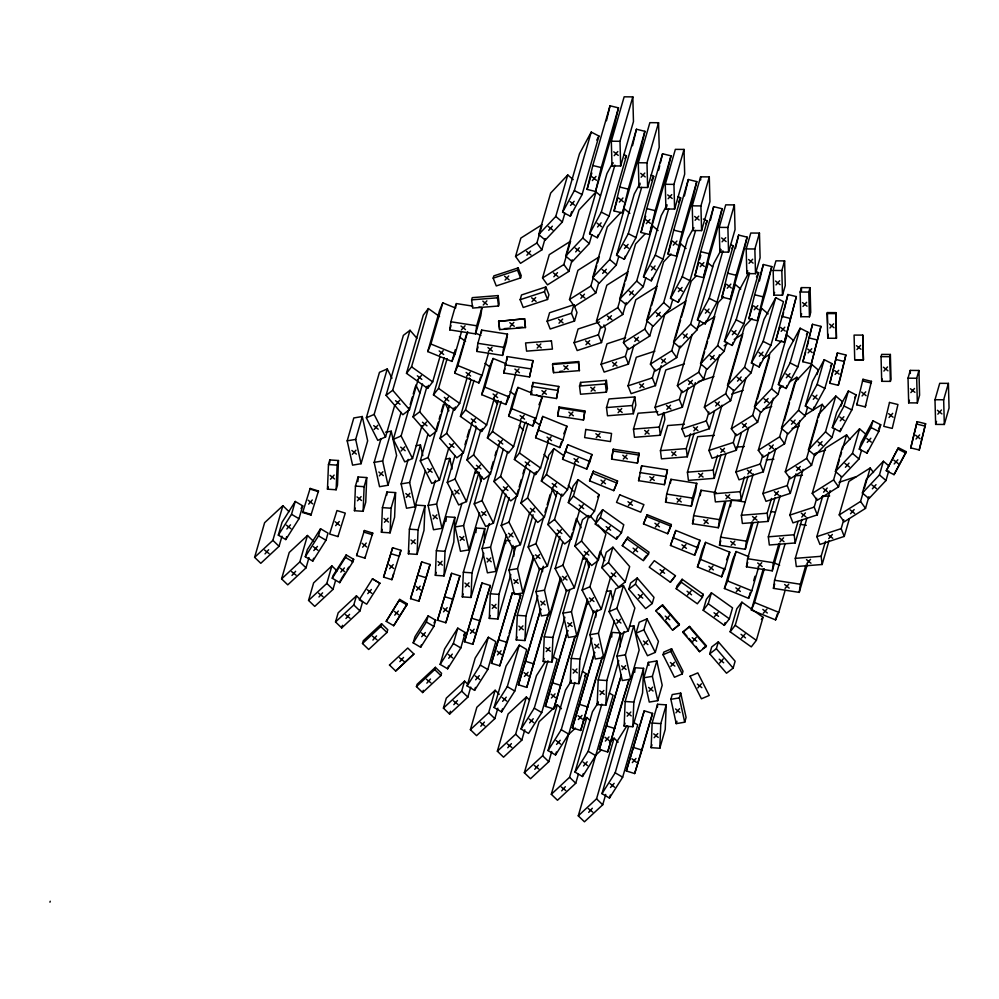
<?xml version="1.0" encoding="UTF-8"?>
<svg xmlns="http://www.w3.org/2000/svg" width="999" height="999" viewBox="0 0 999 999"><rect width="100%" height="100%" fill="white"/><g stroke="black" fill="none" stroke-linecap="round" stroke-linejoin="round"><path stroke-width="1.5" d="M327.472 489.173L328.471 464.547L329.807 459.94L338.474 460.527L337.475 485.152L336.139 489.772L327.472 489.173L328.134 486.863M329.682 463.012L329.807 459.94M336.139 489.772L337.138 465.147L338.474 460.527M354.445 510.714L355.444 486.088L358.079 476.973L366.745 477.572L365.746 502.185L363.112 511.313L354.445 510.714L355.194 508.116M357.892 481.593L358.079 476.973M363.112 511.313L364.111 486.688L366.745 477.572M381.418 532.255L382.417 507.629L386.925 492.02L395.592 492.607L394.593 517.232L390.085 532.842L381.418 532.255L382.23 529.42M386.8 495.092L386.925 492.02M390.085 532.842L391.084 508.229L395.592 492.607M408.391 553.796L409.39 529.17L416.333 505.107L425 505.694L424.001 530.319L417.058 554.383L408.391 553.796L409.203 550.961M417.058 554.383L418.057 529.77L425 505.694M435.352 575.337L436.363 550.711L446.166 516.758L454.832 517.357L453.821 541.982L444.031 575.923L435.352 575.337L436.213 572.39M445.966 521.378L446.166 516.758M444.031 575.923L445.03 551.311L454.832 517.357M483.766 553.234L470.991 597.464L462.325 596.878L463.336 572.252L476.098 528.021L484.765 528.608L484.203 542.457M470.991 597.464L472.003 572.852L484.765 528.608M475.911 532.629L476.098 528.021M510.814 574.5L497.964 619.005L489.298 618.418L490.309 593.793L505.719 540.384L510.052 540.684M497.964 619.005L498.976 594.38L513.099 545.429M505.594 543.468L505.719 540.384M513.761 556.368L514.135 547.14M537.862 595.804L524.937 640.546L516.271 639.959L517.282 615.334L533.641 558.666M524.937 640.546L525.949 615.921L539.722 568.194M542.532 571.653L542.657 568.581M564.86 617.232L551.91 662.087L543.244 661.5L544.243 636.875L561.076 578.571M551.91 662.087L552.922 637.462L566.72 589.622M592.02 638.124L578.883 683.628L570.217 683.041L571.216 658.416L587.749 601.173L587.624 604.245M578.883 683.628L579.882 659.003L593.868 610.564M595.779 617.157L596.041 611.001M597.19 704.582L598.189 679.957L611.925 632.404L620.591 632.991L606.855 680.544L605.856 705.169L597.19 704.582L598.051 701.61M611.738 637.012L611.863 633.94M620.017 646.84L620.529 634.527M624.163 726.123L625.162 701.498L634.902 667.744L643.581 668.331L642.569 692.956L632.829 726.71L624.163 726.123L625.012 723.189M634.715 672.352L634.902 667.744M632.829 726.71L633.828 702.085L643.581 668.331M651.136 747.664L652.135 723.039L657.554 704.27L666.221 704.857L665.222 729.482L659.802 748.251L651.136 747.664L651.972 744.779M657.429 707.354L657.554 704.27M659.802 748.251L660.801 723.626L666.221 704.857M478.921 307.093L481.955 307.567L480.831 315.684L475.574 333.891L449.775 329.882L450.899 321.765L456.156 303.546L472.852 306.144M455.594 307.605L455.969 304.907M475.574 333.891L476.698 325.774L481.955 307.567M476.748 351.423L477.872 343.306L481.68 330.107L507.48 334.116L506.356 342.232L502.547 355.432L476.748 351.423L478.022 347.028M481.306 332.817L481.68 330.107M502.547 355.432L503.671 347.315L507.48 334.116M503.721 372.964L507.23 356.593L533.029 360.602L529.52 376.973L503.721 372.964L504.907 368.831M506.668 360.651L507.23 356.593M529.52 376.973L533.029 360.602M530.694 394.505L532.954 382.442L558.753 386.451L556.493 398.514L530.694 394.505L531.83 390.559M532.392 386.501L532.954 382.442M556.493 398.514L558.753 386.451M557.667 416.046L559.065 406.968L584.865 410.976L583.466 420.055L557.667 416.046L557.942 415.084M558.129 413.736L559.065 406.968M583.466 420.055L584.865 410.976M611.613 459.128L613.249 449.2L639.048 453.209L637.924 461.326L637.412 463.136L611.613 459.128L613.249 449.2M637.412 463.136L639.048 453.209M638.573 480.669L641.645 465.809L667.444 469.83L664.385 484.677L638.573 480.669L639.747 476.623M641.271 468.519L641.645 465.809M664.385 484.677L667.444 469.83M665.546 502.21L666.67 494.08L670.941 479.295L696.74 483.316L695.616 491.433L691.345 506.218L665.546 502.21L666.832 497.764M670.379 483.366L670.941 479.295M691.345 506.218L692.482 498.089L696.74 483.316M725.649 502.372L718.318 527.759L692.519 523.738L693.643 515.621L700.973 490.247L716.146 492.607M700.224 495.666L700.973 490.247M718.318 527.759L719.442 519.63L724.625 501.723M753.046 522.465L745.291 549.3L719.492 545.279L720.616 537.162L731.38 499.9L745.029 502.022M730.444 506.668L731.38 499.9M745.291 549.3L746.415 541.171L752.01 521.79M779.919 544.305L772.264 570.841L746.465 566.82L747.589 558.703L758.229 521.865M772.264 570.841L773.388 562.712L778.92 543.556M807.304 564.447L799.237 592.382L773.438 588.361L774.562 580.244L785.164 543.506M799.237 592.382L800.361 584.253L805.881 565.147M587.075 189.398L592.794 165.509L610.027 105.794L618.493 107.867L612.774 131.756L595.541 191.471L587.075 189.398L591.82 172.977M606.455 120.729L610.027 105.794M595.541 191.471L601.261 167.582L618.493 107.867M614.048 210.939L619.767 187.05L636.45 129.246L644.917 131.319L639.198 155.207L622.514 213.012L614.048 210.939L617.906 197.602M632.517 145.679L636.45 129.246M622.514 213.012L628.234 189.123L644.917 131.319M641.021 232.48L646.74 208.591L662.562 153.771L671.028 155.844L665.309 179.733L649.487 234.553L641.021 232.48L645.729 216.184M658.641 170.192L659.702 165.709M660.426 162.725L662.562 153.771M649.487 234.553L655.207 210.664L671.028 155.844M667.994 254.021L673.713 230.132L688.311 179.533L696.778 181.606L691.058 205.507L676.46 256.094L667.994 254.021L671.865 240.634M684.39 195.966L688.311 179.533M676.46 256.094L682.18 232.205L696.778 181.606M694.967 275.562L700.686 251.673L713.673 206.656L722.14 208.729L716.42 232.617L703.433 277.635L694.967 275.562L698.738 262.487M710.464 220.092L713.673 206.656M703.433 277.635L709.153 253.746L722.14 208.729M721.94 297.103L727.659 273.214L738.661 235.077L747.127 237.15L741.408 261.039L730.406 299.176L721.94 297.103L725.749 283.903M735.451 248.514L738.661 235.077M730.406 299.176L736.113 275.287L747.127 237.15M748.913 318.644L754.632 294.755L763.348 264.523L771.815 266.596L766.096 290.497L757.379 320.716L748.913 318.644L752.647 305.694M759.427 280.956L763.348 264.523M757.379 320.716L763.086 296.828L771.815 266.596M775.886 340.184L787.886 294.518L796.353 296.591L784.352 342.257L775.886 340.184L779.657 327.123M782.529 316.92L783.603 312.437M784.315 309.453L787.886 294.518M784.352 342.257L796.353 296.591M802.859 361.725L812.487 324.3L820.941 326.373L811.313 363.798L802.859 361.725L805.594 352.247M807.117 346.69L808.553 340.721M809.265 337.737L812.487 324.3M811.313 363.798L820.941 326.373M829.832 383.266L837.412 352.909L845.878 354.982L840.159 378.871L838.286 385.339L829.832 383.266L837.412 352.909M838.286 385.339L845.878 354.982M856.805 404.807L862.986 379.283L871.453 381.356L865.259 406.88L856.805 404.807L857.267 403.184M910.751 447.889L917.132 421.665L925.598 423.738L919.879 447.627L919.205 449.962L910.751 447.889L917.132 421.665M919.205 449.962L925.598 423.738M49.95 902.184L50.225 901.235M281.98 536.213L279.058 546.316L260.789 563.311L254.62 557.342L264.61 522.714L282.879 505.719L289.048 511.688M254.62 557.342L272.877 540.347L282.879 505.719M278.321 535.164L282.043 522.302L295.229 501.448L302.709 505.856L298.988 518.718L285.801 539.572L278.321 535.164L291.521 514.31L295.229 501.448M285.801 539.572L286.626 536.713M308.991 557.592L306.031 567.857L287.762 584.852L281.593 578.883L289.211 552.484L307.467 535.489L313.649 541.458M302.66 512.487L302.834 511.875L311.164 514.46L310.989 515.059L302.66 512.487L310.152 488.436L318.481 491.008L318.306 491.608L309.977 489.035L310.152 488.436M281.593 578.883L299.85 561.888L307.467 535.489M305.294 556.705L307.342 549.6L320.542 528.746L328.022 533.154L325.961 540.259L312.774 561.113L305.294 556.705L318.494 535.851L320.542 528.746M347.202 440.834L353.796 417.957L362.287 416.521L367.657 440.834L361.051 463.711L352.572 465.147L347.202 440.834L355.681 439.398L362.287 416.521M312.774 561.113L313.599 558.266M335.539 580.631L333.004 589.398L314.735 606.393L308.566 600.424L313.624 582.904L331.88 565.909L337.038 570.879M394.88 404.682L385.564 436.963L377.759 440.334L366.346 417.807L379.47 372.315L387.262 368.956L391.97 378.234M337.962 536.6L345.279 513.124L336.963 510.551L329.633 534.028L337.962 536.563M385.564 436.963L374.138 414.435L387.262 368.956M308.566 600.424L326.823 583.428L331.88 565.909M332.267 578.246L332.979 575.774L346.178 554.92L353.658 559.315L352.934 561.8L339.747 582.654L332.267 578.246L345.467 557.392L346.178 554.92M418.131 379.645L409.478 409.64L402.847 414.735L386.064 395.354L403.371 335.377L410.002 330.282L416.92 338.261M386.064 395.354L392.694 390.259L410.002 330.282M385.577 432.167L391.233 431.206L396.615 455.519L388.024 485.252L379.545 486.688L374.163 462.375L381.031 438.586M339.747 582.654L340.459 580.169M440.022 356.481L432.692 381.88L427.622 388.399L406.493 373.326L423.314 315.085L428.371 308.566L439.56 316.533M335.527 621.965L338.174 612.824L356.443 595.829L362.612 601.798L359.977 610.938L341.708 627.934L335.527 621.965L353.796 604.969L356.443 595.829M388.024 485.252L382.654 460.939L391.233 431.206M356.606 555.569L364.385 530.519L372.714 533.091L364.935 558.141L356.606 555.569L357.068 553.97M406.493 373.326L411.563 366.808L428.371 308.566M364.385 530.519L363.923 532.117L372.252 534.69L372.714 533.091M422.04 425.549L412.525 458.504L404.732 461.863L393.306 439.348L401.099 412.375M341.708 627.934L342.47 625.324M364.935 558.141L365.397 556.543M412.525 458.504L401.111 435.976L409.315 407.517M410.189 404.52L412.35 397.028M413.211 394.031L415.372 386.538M461.476 331.805L455.107 353.858L451.923 361.401L427.722 351.573L439.61 310.402L442.794 302.847L455.606 308.054M427.722 351.573L430.906 344.018L442.794 302.847M444.642 402.784L436.451 431.181L429.82 436.276L413.037 416.895L422.527 384.016M413.037 416.895L419.667 411.788L426.998 386.388M372.465 578.821L379.907 583.341L372.465 578.821L359.24 599.787L366.72 604.183L379.945 583.229M427.622 388.399L428.484 385.402M425.412 470.716L414.997 506.793L406.518 508.229L401.136 483.916L408.216 459.378M449.775 329.882L450.986 325.674M466.958 378.159L459.665 403.421L454.595 409.94L433.466 394.867L444.193 357.717M362.5 643.506L363.299 640.746L381.568 623.751L387.749 629.72L386.95 632.479L368.681 649.475L362.5 643.506L380.769 626.51L381.568 623.751M414.997 506.793L409.627 482.48L420.454 444.955L416.221 445.666M400.936 550.312L391.895 579.682L383.579 577.11L392.607 547.727L400.936 550.312L399.225 556.231L390.896 553.658L392.607 547.727M433.466 394.867L438.536 388.349L447.115 358.629M448.851 447.652L439.498 480.044L431.705 483.404L420.279 460.876L427.934 434.378M451.923 361.401L455.319 349.638M471.628 299.862L472.277 297.64L498.126 295.579L499.125 303.783L498.489 306.006L472.639 308.067L471.628 299.862L497.477 297.802L498.126 295.579M391.895 579.682L393.618 573.751M439.498 480.044L428.072 457.517L438.274 422.177M439.123 419.23L440.397 414.822M441.246 411.875L443.381 404.508M488.461 353.271L482.08 375.399L478.896 382.942L454.695 373.114L467.033 332.679M454.695 373.114L457.879 365.559L467.669 331.643M386.213 621.328L399.725 599.388L407.192 603.783L406.88 604.882L393.693 625.724L386.213 621.328L399.725 599.388M472.028 422.902L463.424 452.722L456.793 457.817L440.01 438.436L449.475 405.644M440.01 438.436L446.64 433.329L453.946 407.992M454.595 409.94L455.457 406.968M493.181 278.159L493.831 275.886L518.156 267.894L521.241 275.674L520.579 277.934L496.266 285.939L493.181 278.159L517.507 270.155L518.156 267.894M452.597 491.52L441.97 528.334L433.491 529.757L428.109 505.457L435.339 480.419M393.693 625.724L407.192 603.783M494.293 398.439L486.638 424.962L481.568 431.481L460.439 416.408L471.066 379.583M441.97 528.334L436.6 504.02L449.775 458.366L445.529 459.09M410.552 598.651L421.715 561.888L430.032 564.472L426.186 577.772L418.868 601.223L410.552 598.651L421.715 561.888M460.439 416.408L465.509 409.89L474.013 380.432M475.961 468.731L466.471 501.585L458.678 504.945L447.252 482.417L455.02 455.544M478.896 382.942L480.594 377.048M545.117 238.574L541.858 249.875L520.516 263.336L515.559 256.431L520.854 238.074L542.182 224.613M498.601 321.403L524.625 318.731L525.462 327.547L499.612 329.608L498.601 321.403L524.625 318.731M418.868 601.223L430.032 564.472M466.471 501.585L455.044 479.058L462.812 452.172M464.96 444.705L466.258 440.234M467.12 437.237L469.268 429.77M499.612 329.608L498.788 320.779M515.671 374.026L509.053 396.94L505.869 404.483L481.668 394.655L489.935 366.009L493.119 358.466L505.931 363.673M481.668 394.655L484.852 387.1L493.119 358.466M413.186 642.869L414.972 636.7L428.159 615.846L435.639 620.242L433.853 626.41L420.666 647.265L413.186 642.869L426.373 622.015L428.159 615.846M498.901 444.792L490.397 474.25L483.766 479.358L466.983 459.977L476.336 427.56M466.983 459.977L473.613 454.87L480.844 429.832M481.568 431.481L482.417 428.534M564.897 213.137L562.325 222.015L545.279 240.122L538.723 234.515L550.686 193.057L567.744 174.95L573.201 179.62M520.154 299.7L521.515 294.967L545.841 286.975L548.926 294.755L547.552 299.475L523.226 307.48L520.154 299.7L544.48 291.696L545.841 286.975M515.559 256.431L536.888 242.982L541.783 226.036M479.595 512.962L468.943 549.875L460.464 551.298L455.082 526.997L461.9 503.371M420.666 647.265L421.378 644.805M520.954 421.016L513.611 446.503L508.541 453.022L487.412 437.949L498.226 400.487M416.446 686.588L417.095 684.327L435.364 667.332L441.546 673.301L440.896 675.561L422.627 692.557L416.446 686.588L434.715 669.592L435.364 667.332M468.943 549.875L463.573 525.561L478.921 472.402L474.675 473.114M437.525 620.192L451.61 573.289L459.927 575.861L453.159 599.313L445.841 622.764L437.525 620.192L451.61 573.289M487.412 437.949L492.47 431.431L501.123 401.461M538.723 234.515L555.781 216.421L567.744 174.95M502.959 490.184L493.444 523.126L485.651 526.485L474.225 503.958L482.005 477.01M422.627 692.557L423.276 690.297M505.869 404.483L508.341 395.891M542.532 277.972L549.25 254.67L570.591 241.209L563.861 264.523L542.532 277.972L547.489 284.877L568.831 271.416L572.19 259.765M562.612 212.225L579.482 153.746L591.233 132.093L598.963 136.051L582.092 194.53L570.354 216.184L562.612 212.225L574.35 190.572L591.233 132.093M445.841 622.764L452.609 599.313M493.444 523.126L482.017 500.599L490.234 472.152M491.096 469.155L493.256 461.663M494.992 455.681L496.278 451.186M536.463 394.93L542.157 397.252L536.026 418.481L532.829 426.024L508.641 416.196L514.772 394.967L517.957 387.412L532.192 393.194M508.641 416.196L511.825 408.641L517.957 387.412M440.159 664.41L444.605 649L457.792 628.146L465.272 632.554L460.826 647.951L447.639 668.806L440.159 664.41L453.346 643.556L457.792 628.146M570.354 216.184L571.653 211.688M525.836 466.446L517.37 495.791L510.739 500.899L493.956 481.518L503.271 449.225M462.325 596.878L463.186 593.93M493.956 481.518L500.586 476.411L507.779 451.461M591.87 234.64L589.298 243.556L572.252 261.663L565.696 256.056L578.983 210.015L596.041 191.908L600.411 195.642M547.127 321.228L549.575 312.737L573.901 304.745L576.985 312.525L574.525 321.016L550.199 329.021L547.127 321.228L571.453 313.236L573.901 304.745M506.53 534.64L495.916 571.416L487.425 572.839L482.055 548.538L489.273 523.526M447.639 668.806L448.439 666.008M548.201 441.608L540.571 468.032L535.514 474.562L514.385 459.49L524.55 424.263L526.236 422.09M470.741 687.112L467.869 697.102L449.6 714.098L443.419 708.129L446.303 698.139L464.572 681.143L467.657 684.128M495.916 571.416L490.546 547.102L505.831 494.155M464.498 641.733L482.005 582.954L490.334 585.526L480.132 620.854L472.814 644.305L464.498 641.733L482.005 582.954M514.385 459.49L519.443 452.972L527.922 423.613M565.696 256.056L582.754 237.962L596.041 191.908M611.326 141.221L624.15 96.816L632.817 96.878L633.466 121.566L620.654 165.984L611.987 165.909L611.326 141.221L620.004 141.296L632.817 96.878M529.72 512.425L520.417 544.667L512.624 548.026L501.198 525.499L509.24 497.664M449.6 714.098L450.424 711.238M532.829 426.024L535.289 417.532M598.751 282.742L595.804 292.957L574.462 306.418L569.492 299.513L577.922 270.329L599.25 256.868M623.863 154.545L626.435 155.856L609.065 216.071L597.315 237.725L589.585 233.766L606.955 173.551L612.824 162.725M552.547 364.485L552.797 363.636L578.633 361.576L579.408 370.629L553.558 372.689L552.547 364.485L578.396 362.425L578.633 361.576M472.814 644.305L482.592 610.451M520.417 544.667L508.991 522.14L518.294 489.897M519.143 486.975L521.253 479.645M522.952 473.788L524.213 469.393M611.987 165.909L612.837 162.949M443.419 708.129L461.688 691.133L464.572 681.143M553.558 372.689L553.296 367.732M535.614 437.737L542.769 416.433L566.97 426.261L562.999 440.022L559.802 447.564L535.614 437.737L542.769 416.433M589.585 233.766L601.323 212.113L614.885 165.122M467.132 685.951L475.174 658.091L488.361 637.25L495.841 641.645L487.799 669.492L474.612 690.346L467.132 685.951L480.319 665.097L488.361 637.25M597.315 237.725L598.164 234.79M552.822 487.924L544.343 517.332L537.712 522.44L520.929 503.059L530.257 470.704M489.298 618.418L490.159 615.459M520.929 503.059L527.547 497.952L534.765 472.952M535.514 474.562L536.363 471.615M618.856 256.144L616.271 265.097L599.225 283.204L592.669 277.597L607.317 226.848L621.166 212.138M603.933 324.912L605.469 328.808L601.498 342.557L577.172 350.562L574.1 342.769L578.059 329.021L599.525 321.965M569.492 299.513L590.834 286.064L596.728 265.634M597.577 262.712L598.838 258.329M533.691 555.531L522.889 592.956L514.398 594.38L509.028 570.079L515.946 546.128M474.612 690.346L475.449 687.424M575.024 463.673L567.544 489.572L562.487 496.103L541.358 481.031L548.838 455.132L553.896 448.613L563.836 455.694M497.852 708.179L494.842 718.631L476.573 735.639L470.392 729.67L476.86 707.255L495.129 690.259L499.25 694.243M522.889 592.956L517.519 568.643L533.066 514.76M491.471 663.274L512.387 592.682L520.716 595.254L507.105 642.394L499.787 665.846L491.471 663.274L512.387 592.682M541.358 481.031L546.416 474.513L553.896 448.613M592.669 277.597L609.715 259.503L624.375 208.754L629.832 213.411M638.299 162.762L649.874 122.665L658.553 122.727L659.203 147.415L647.627 187.512L638.96 187.45L638.299 162.762L646.977 162.837L658.553 122.727M556.868 533.379L547.39 566.208L539.597 569.567L528.171 547.04L535.926 520.179M559.802 447.564L561.401 442.07M626.211 302.56L622.764 314.498L601.435 327.959L596.465 321.054L606.805 285.239L628.146 271.778M651.136 175.037L653.708 176.348L636.026 237.612L624.288 259.265L616.558 255.307L634.24 194.043L640.109 183.217M579.52 386.026L580.569 382.417L606.405 380.357L607.417 388.561L606.368 392.17L580.531 394.23L579.52 386.026L605.369 383.966L606.405 380.357M499.787 665.846L508.291 636.388M509.14 633.441L520.716 595.254M547.39 566.208L535.963 543.681L543.718 516.82M545.004 512.337L546.303 507.867M547.165 504.882L550.174 494.43M638.96 187.45L639.81 184.478M470.392 729.67L488.661 712.674L495.129 690.259M601.498 342.557L598.413 334.777L600.799 326.523M562.587 459.278L567.807 444.68L591.995 454.52L589.972 461.563L586.775 469.105L562.587 459.278L567.807 444.68M616.558 255.307L628.296 233.654L641.658 187.337M494.105 707.492L506.068 666.021L519.268 645.167L526.735 649.575L514.772 691.033L501.573 711.887L494.105 707.492L507.292 686.638L519.268 645.167M624.288 259.265L625.149 256.268M579.532 510.389L571.316 538.873L564.685 543.98L547.902 524.587L557.417 491.608M516.271 639.959L517.132 636.975M547.902 524.587L554.52 519.492L561.875 494.006M645.829 277.697L643.244 286.638L626.186 304.732L619.642 299.138L635.564 243.968L645.154 233.791M633.965 345.055L628.471 364.098L604.145 372.103L601.073 364.31L606.992 343.806L625.586 337.687M560.626 577.197L549.862 614.497L541.371 615.921L536.001 591.62L543.319 566.246M596.465 321.054L617.807 307.605L624.7 283.716M625.561 280.731L627.709 273.264M501.573 711.887L502.435 708.928M568.331 502.572L573.064 486.188L578.121 479.67L599.25 494.73L594.517 511.113L589.46 517.632L568.331 502.572L573.389 496.053L578.121 479.67M524.812 729.745L521.803 740.172L503.546 757.18L497.365 751.211L508.116 713.973L526.373 696.977L529.47 699.962M549.862 614.497L544.492 590.184L559.989 536.475M548.688 613.336L526.76 687.387L518.444 684.814L540.709 609.203M518.444 684.814L540.796 609.265M619.642 299.138L636.688 281.044L652.622 225.874L658.079 230.532M665.272 184.303L675.361 149.363L684.028 149.425L684.677 174.113L674.6 209.053L665.921 208.991L665.272 184.303L673.95 184.378L684.028 149.425M583.641 555.594L574.363 587.749L566.57 591.108L555.144 568.581L562.737 542.282M586.775 469.105L588.411 463.474M652.722 325.699L649.737 336.039L628.408 349.5L623.438 342.595L635.814 299.737L657.142 286.288M678.096 196.603L680.681 197.927L662.999 259.153L651.261 280.806L643.518 276.848L661.201 215.622L667.07 204.795M606.493 407.567L608.978 398.963L634.815 396.915L635.826 405.107L633.341 413.711L607.504 415.771L606.493 407.567L632.342 405.507L634.815 396.915M526.76 687.387L542.657 632.317M574.363 587.749L562.937 565.222L572.215 533.066M573.064 530.144L576.435 518.456L581.143 527.722M665.921 208.991L666.77 206.081M497.365 751.211L515.634 734.215L526.373 696.977M589.56 480.819L593.356 471.153L617.544 480.994L616.945 483.104L613.748 490.646L589.56 480.819L593.356 471.153M628.471 364.098L625.386 356.318L627.934 347.527M643.518 276.848L655.269 255.195L668.631 208.903M553.409 657.005L557.142 659.203L541.745 712.574L528.546 733.428L521.078 729.033L536.475 675.661L545.554 661.313M651.261 280.806L652.122 277.822M598.014 524.862L605.906 533.978L598.276 560.414L591.658 565.521L574.875 546.128L582.504 519.705L588.024 515.447M543.244 661.5L544.105 658.516M574.875 546.128L581.493 541.033L588.698 516.071M521.078 729.033L534.265 708.179L547.964 660.739M672.764 299.363L670.217 308.179L653.159 326.273L646.615 320.679L663.586 261.9L671.041 253.983M661.213 365.634L655.444 385.639L631.118 393.643L628.034 385.851L636.288 357.28L654.894 351.161M623.438 342.595L644.78 329.146L650.749 308.454M651.598 305.494L656.718 287.762M587.512 599.05L576.835 636.038L568.344 637.462L562.974 613.161L569.805 589.485M595.304 524.113L597.589 516.196L602.647 509.677L623.776 524.737L621.49 532.654L616.433 539.173L595.304 524.113L600.362 517.594L602.647 509.677M551.723 751.523L548.776 761.713L530.519 778.721L524.338 772.751L539.06 721.753L557.317 704.757L561.438 708.728M576.835 636.038L571.453 611.725L586.838 558.466L582.592 559.178M575.274 636.213L553.733 708.928L545.404 706.355L567.657 630.481M545.404 706.355L567.807 630.644M646.615 320.679L663.661 302.585L680.631 243.793L686.088 248.464M692.245 205.844L700.624 176.835L709.29 176.898L709.939 201.586L701.573 230.594L692.894 230.532L692.245 205.844L700.923 205.919L709.29 176.898M610.714 576.798L601.336 609.29L593.543 612.649L582.117 590.122L589.785 563.548M613.748 490.646L617.544 480.994M680.094 345.879L676.71 357.58L655.381 371.041L650.411 364.136L664.772 314.41L686.101 300.961M703.346 219.006L707.205 220.979L689.972 280.694L678.234 302.347L670.491 298.389L687.724 238.686L693.606 227.859M664.06 412.55L664.897 419.38L660.314 435.252L634.477 437.312L633.466 429.108L638.049 413.236L657.804 411.663M553.733 708.928L560.202 686.525M561.063 683.541L574.6 637.449M601.336 609.29L589.909 586.763L600.137 551.323L604.845 560.601M692.894 230.532L693.731 227.635M524.338 772.751L542.607 755.756L557.317 704.757M655.444 385.639L652.359 377.859L654.832 369.28M670.491 298.389L682.23 276.735L695.591 230.469M582.429 671.453L586.163 673.651L568.718 734.115L555.519 754.969L548.051 750.574L565.496 690.097L571.266 680.981M601.835 567.669L606.281 552.31L612.899 547.215L629.682 566.595L625.249 581.955L618.631 587.05L601.835 567.669L608.466 562.574L612.899 547.215M678.234 302.347L679.095 299.363M570.217 683.041L571.066 680.107M548.051 750.574L561.238 729.72L574.862 682.517M616.433 539.173L617.195 536.538M699.762 320.791L697.19 329.72L680.132 347.814L673.588 342.22L691.196 281.219L696.515 275.562M688.036 387.712L682.417 407.18L658.091 415.184L655.007 407.392L665.821 369.955L684.415 363.836M650.411 364.136L671.753 350.686L674.7 340.447M675.549 337.525L680.606 319.967M681.455 317.045L685.676 302.422M614.385 620.903L603.808 657.579L595.317 659.003L589.947 634.702L597.14 609.765M555.519 754.969L556.381 752.022M699.575 259.59L700.836 255.232M622.277 545.654L627.909 537.137L649.038 552.197L648.463 554.195L643.406 560.714L622.277 545.654L627.909 537.137M578.346 774.287L575.749 783.253L557.479 800.261L551.311 794.292L568.568 734.477L575.424 728.096M603.808 657.579L598.426 633.266L610.714 590.734L606.468 591.445M602.597 656.543L580.706 730.469L572.377 727.896L594.555 652.384M660.314 435.252L659.315 427.048L663.473 412.624M572.377 727.896L594.692 652.484M673.588 342.22L690.634 324.126L708.241 263.124L712.612 266.845M719.218 227.385L725.724 204.845L734.39 204.907L735.052 229.595L728.546 252.135L719.867 252.073L719.218 227.385L727.884 227.447L734.39 204.907M609.09 611.663L615.659 588.911L623.451 585.551L634.877 608.066L628.309 630.831L620.516 634.19L609.09 611.663L616.883 608.304L623.451 585.551M706.643 368.868L703.683 379.121L682.354 392.582L677.384 385.676L692.195 334.39M730.644 244.543L733.216 245.866L716.945 302.235L705.207 323.888L697.464 319.93L713.736 263.561L721.078 250.025M694.105 433.179L687.287 456.793L661.45 458.853L660.439 450.649L667.682 425.549L684.402 424.225M580.706 730.469L597.414 672.564M719.867 252.073L720.679 249.25M551.311 794.292L569.58 777.284L586.838 717.469L589.934 720.454M643.493 523.901L647.165 514.71L671.353 524.537L670.891 526.186L667.694 533.728L643.493 523.901L647.165 514.71M682.417 407.18L679.332 399.4L681.93 390.409M697.464 319.93L709.203 298.276L722.914 250.811M601.81 704.145L588.211 751.26L595.691 755.656L582.492 776.51L575.024 772.102L592.444 711.75L598.214 702.634M705.207 323.888L706.068 320.916M628.808 589.21L630.581 583.079L637.212 577.984L653.995 597.365L652.222 603.496L645.604 608.591L628.808 589.21L635.439 584.115L637.212 577.984M726.748 342.307L724.163 351.261L707.105 369.355L700.561 363.761L718.219 302.547L723.551 296.903M714.56 410.801L709.39 428.721L685.064 436.725L681.98 428.933L695.341 382.642M677.384 385.676L698.713 372.227L704.645 351.71M705.481 348.776L707.604 341.446M708.453 338.511L714.797 316.533L697.227 327.622M629.545 626.473L633.791 625.749L639.16 650.062L630.781 679.12L622.29 680.544L616.92 656.231L624.05 631.543M582.492 776.51L583.341 773.563M605.856 705.169L618.731 660.589M605.719 794.442L602.722 804.794L584.452 821.802L578.284 815.833L613.111 695.304L609.365 693.106M630.781 679.12L625.399 654.807L633.791 625.749M599.35 749.425L621.316 675.262L599.35 749.425L607.679 752.01L629.208 679.332L622.777 699.824M687.287 456.793L686.276 448.588L690.546 433.828M700.561 363.761L717.607 345.666L735.276 284.453L740.734 289.111M746.191 248.926L750.786 233.029L759.452 233.092L760.102 257.779L755.519 273.676L746.84 273.614L746.191 248.926L754.857 248.988L759.452 233.092M636.063 633.204L639.223 622.24L647.015 618.881L658.441 641.408L655.282 652.372L647.489 655.731L636.063 633.204L643.856 629.845L647.015 618.881M667.694 533.728L671.353 524.537M733.678 390.184L730.656 400.661L709.327 414.123L704.357 407.217L719.48 354.832M756.068 271.441L758.641 272.764L743.918 323.776L732.18 345.429L724.437 341.471L739.16 290.459L748.701 272.864M721.091 454.657L714.26 478.334L688.423 480.394L687.412 472.19L697.664 436.675L714.385 435.352M607.679 752.01L622.315 701.286M746.84 273.614L747.677 270.717M578.284 815.833L596.553 798.825L614.06 738.161L618.181 742.145M709.39 428.721L706.305 420.941L708.89 411.975M670.466 545.442L675.799 530.469L699.999 540.297L697.851 547.727L694.667 555.269L670.466 545.442L675.799 530.469M724.437 341.471L736.176 319.817L749.637 273.177M634.015 722.677L637.762 724.874L622.664 777.197L609.465 798.051L601.985 793.643L617.095 741.333L626.985 725.686M732.18 345.429L733.016 342.507M655.781 610.751L662.624 604.919L679.407 624.3L679.195 625.037L672.564 630.132L655.781 610.751L662.624 604.919M601.985 793.643L615.184 772.801L628.558 726.46M753.683 363.961L751.136 372.802L734.078 390.896L727.534 385.302L744.53 326.411L751.985 318.494M741.42 432.729L736.363 450.262L712.037 458.266L708.953 450.474L722.027 405.182M704.357 407.217L725.686 393.768L742.544 335.389M643.893 677.772L648.339 662.374L656.818 660.938L662.2 685.252L657.754 700.661L649.263 702.085L643.893 677.772L652.372 676.348L656.818 660.938M609.465 798.051L610.327 795.067M692.519 523.738L693.818 519.268M676.223 588.736L677.072 585.789L682.13 579.27L703.259 594.33L702.409 597.277L697.352 603.796L676.223 588.736L681.281 582.217L682.13 579.27M626.323 770.966L644.243 710.801L652.559 713.386L641.97 750.099L634.652 773.551L626.323 770.966L644.243 710.801M714.26 478.334L713.249 470.129L717.519 455.332M727.534 385.302L744.58 367.207L761.575 308.304L768.131 313.898M773.164 270.467L775.948 260.839L784.615 260.901L785.264 285.589L782.479 295.217L773.813 295.155L773.164 270.467L781.83 270.529L784.615 260.901M663.036 654.745L663.798 652.11L671.59 648.738L683.016 671.266L682.255 673.913L674.462 677.272L663.036 654.745L670.829 651.385L671.59 648.738M672.564 630.132L679.407 624.3M694.667 555.269L696.378 549.338M760.651 411.725L757.629 422.202L736.3 435.664L731.33 428.758L746.028 377.834M751.41 363.012L764.01 319.343L775.761 297.69L783.491 301.648L770.891 345.317L759.153 366.97L751.41 363.012L763.149 341.358L775.761 297.69M748.076 476.186L741.233 499.875L715.384 501.923L714.385 493.731L725.923 453.746M634.652 773.551L652.559 713.386M773.813 295.155L774.612 292.407M736.363 450.262L733.278 442.482L735.813 433.716M697.439 566.97L702.372 549.9L705.556 542.357L729.757 552.197L724.824 569.268L721.64 576.81L697.439 566.97L700.636 559.428L705.556 542.357M759.153 366.97L760.414 362.6M682.754 632.292L689.61 626.435L706.393 645.816L706.168 646.578L699.537 651.673L682.754 632.292L689.61 626.435M780.694 385.377L778.109 394.343L761.051 412.437L754.495 406.843L770.017 353.084L781.742 340.647M768.918 452.472L763.336 471.803L739.01 479.807L735.926 472.015L748.8 427.397M670.866 699.312L672.227 694.567L680.719 693.131L686.088 717.444L684.727 722.202L676.236 723.626L670.866 699.312L679.345 697.889L680.719 693.131M731.33 428.758L752.659 415.309L756.555 401.823M757.417 398.826L769.517 356.893M719.492 545.279L720.791 540.809M703.184 610.277L706.355 599.313L711.413 592.794L732.542 607.854L729.382 618.818L724.325 625.337L703.184 610.277L708.254 603.758L711.413 592.794M741.233 499.875L740.222 491.67L744.505 476.86M754.495 406.843L771.553 388.748L787.075 334.99L793.618 340.584M800.137 292.008L801.41 287.612L810.077 287.675L810.726 312.362L809.452 316.758L800.786 316.695L800.137 292.008L808.803 292.07L810.077 287.675M676.236 723.626L676.922 721.253M699.537 651.673L695.816 646.353M721.64 576.81L724.1 568.269M787.612 433.316L784.602 443.743L763.273 457.205L758.303 450.299L773.351 398.176M778.383 384.553L788.398 349.875L800.137 328.221L807.879 332.18L797.864 366.858L786.126 388.511L778.383 384.553L790.122 362.899L800.137 328.221M775.037 497.764L768.206 521.416L742.357 523.464L741.358 515.272L753.296 473.876M800.786 316.695L801.635 313.761M758.603 567.245L751.797 590.809L748.613 598.351L724.412 588.511L732.916 559.078L736.101 551.523L748.913 556.73M763.336 471.803L760.251 464.023L762.824 455.094M724.412 588.511L727.609 580.968L736.101 551.523M786.126 388.511L786.962 385.614M709.727 653.833L711.713 646.952L718.343 641.845L735.127 661.226L733.141 668.119L726.51 673.214L709.727 653.833L716.358 648.738L718.343 641.845M724.325 625.337L725.112 622.602M807.642 407.005L805.082 415.884L788.024 433.978L781.468 428.384L794.717 382.517L811.762 364.423L818.318 370.017L817.032 374.45M795.928 473.876L790.309 493.344L765.983 501.348L762.899 493.556L775.861 448.626M758.303 450.299L779.632 436.85L782.642 426.423M784.365 420.467L789.522 402.585M790.384 399.612L796.827 377.272L798.488 379.57M746.465 566.82L747.739 562.4M730.157 631.818L736.825 608.716L741.895 602.197L763.024 617.27L756.355 640.359L751.285 646.877L730.157 631.818L735.227 625.299L741.895 602.197M768.206 521.416L767.195 513.211L771.465 498.426M781.468 428.384L798.526 410.289L811.762 364.423M827.11 313.549L827.384 312.587L836.051 312.65L836.425 338.299L827.759 338.236L827.11 313.549L835.776 313.611L836.051 312.65M748.613 598.351L750.311 592.457M753.708 580.681L754.982 576.273M814.947 453.596L811.575 465.284L790.234 478.746L785.276 471.84L800.024 420.716M805.356 406.094L812.499 381.331L824.237 359.677L831.98 363.636L824.837 388.399L813.099 410.052L805.356 406.094L817.095 384.44L824.237 359.677M801.96 519.443L795.179 542.957L769.33 545.004L768.331 536.813L780.194 495.666M827.759 338.236L827.959 334.19M785.127 590.347L778.77 612.35L775.586 619.892L751.385 610.052L763.236 568.993M790.309 493.344L787.224 485.564L789.822 476.573M751.385 610.052L754.57 602.509L764.31 568.781M813.099 410.052L813.935 407.13M834.627 428.484L832.042 437.425L814.997 455.519L808.441 449.925L818.768 414.16L835.813 396.066L842.369 401.66L841.083 406.131M822.801 495.729L817.282 514.885L792.956 522.889L789.872 515.097L803.059 469.405M785.276 471.84L806.605 458.391L817.569 420.404M818.406 417.495L822.202 404.345L824.687 407.792M773.438 588.361L774.712 583.953M795.179 542.957L794.168 534.752L797.989 521.528M808.441 449.925L825.499 431.83L835.813 396.066M775.586 619.892L777.272 614.023M841.483 476.66L838.548 486.825L817.207 500.287L812.249 493.381L825.249 448.339L846.578 434.89L849.887 439.485M832.329 427.634L836.663 412.637L848.401 390.984L856.131 394.942L851.81 409.94L840.072 431.593L832.329 427.634L844.068 405.981L848.401 390.984M829.033 540.646L822.152 564.497L796.303 566.545L795.291 558.354L806.917 518.106M854.744 359.727L863.411 359.79L854.732 359.777L854.083 335.09L862.761 335.102L863.411 359.79L862.761 335.102M817.282 514.885L814.197 507.105L816.745 498.251M840.072 431.593L840.933 428.583M861.513 450.312L859.015 458.966L841.97 477.06L835.414 471.466L842.494 446.953L859.54 428.846L866.096 434.453M849.387 518.618L844.242 536.426L819.929 544.43L816.845 536.638L830.132 490.621M812.249 493.381L833.578 479.92L839.447 459.59M840.284 456.68L841.545 452.322M842.382 449.413L846.578 434.89M862.986 379.283L862.512 380.919L870.978 382.992L871.453 381.356M822.152 564.497L821.141 556.293L825.449 541.383M865.259 406.88L865.733 405.257M835.414 471.466L852.472 453.371L859.54 428.846M881.056 356.631L881.692 354.395L890.371 354.458L891.021 379.145L890.371 381.381L881.705 381.318L881.056 356.631L889.722 356.693L890.371 354.458M868.88 496.715L865.521 508.366L844.18 521.828L839.222 514.922L848.888 481.431L870.216 467.969L873.526 472.564M859.302 449.175L861.238 442.457L872.976 420.804L880.718 424.762L878.783 431.481L867.045 453.121L859.302 449.175L871.041 427.522L872.976 420.804M881.705 381.318L882.342 379.083M844.242 536.426L841.17 528.646L843.743 519.73M867.045 453.121L867.819 450.437M888.748 470.941L885.988 480.507L868.943 498.601L862.387 493.007L866.333 479.345L883.391 461.238L888.848 465.909M839.222 514.922L860.551 501.461L863.498 491.271M864.335 488.361L870.216 467.969M862.387 493.007L879.445 474.912L883.391 461.238M908.029 378.171L910.264 370.404L918.93 370.479L919.579 395.167L917.344 402.922L908.678 402.859L908.029 378.171L916.695 378.234L918.93 370.479M886.275 470.716L898.401 447.714L906.143 451.66L905.756 453.022L894.018 474.662L886.275 470.716L898.401 447.714M908.678 402.859L909.427 400.274M894.018 474.662L906.143 451.66M934.989 399.712L939.722 383.316L948.401 383.379L949.05 408.067L944.317 424.463L935.651 424.4L934.989 399.712L943.668 399.775L948.401 383.379M935.651 424.4L936.513 421.416M310.989 515.059L318.481 491.008M383.579 577.11L390.896 553.658M453.071 597.852L459.927 575.861M483.017 608.978L490.334 585.526M543.081 630.831L548.576 613.249M597.839 671.078L602.422 656.43M538.961 404.795L542.157 397.252M563.773 433.816L566.97 426.261M588.811 462.062L591.995 454.52M696.815 547.852L699.999 540.297M726.573 559.74L729.757 552.197M596.765 140.11L598.963 136.051M624.974 158.566L626.435 155.856M651.51 180.407L653.708 176.348M678.471 201.985L680.681 197.927M705.744 223.689L707.205 220.979M731.755 248.564L733.216 245.866M756.443 276.823L758.641 272.764M806.405 334.877L807.879 332.18M830.519 366.333L831.98 363.636M854.669 397.652L856.131 394.942M878.521 428.821L880.718 424.762M301.061 508.454L302.709 505.856M341.283 578.871L344.58 573.651M347.053 569.742L348.701 567.145M351.998 561.925L353.658 559.315M433.991 622.852L435.639 620.242M463.623 635.164L465.272 632.554M584.515 676.261L586.163 673.651M575.024 772.102L588.211 751.26M597.564 496.903L599.25 494.73M643.98 558.728L646.515 555.456M670.379 582.242L675.436 575.724L654.308 560.664L649.25 567.195L670.379 582.255L675.436 575.736M701.573 596.503L703.259 594.33M761.338 619.442L763.024 617.27M265.022 553.896L268.656 549.75M286.838 529.008L290.484 524.862M308.666 504.12L312.3 499.975M330.482 479.233L334.128 475.087M352.31 454.345L355.944 450.199M374.126 429.458L377.772 425.312M395.954 404.57L399.588 400.424M417.769 379.682L421.416 375.524M439.597 354.782L443.231 350.637M461.413 329.895L465.059 325.749M483.241 305.007L486.875 300.861M505.069 280.12L508.703 275.974M526.885 255.232L530.519 251.086M548.713 230.344L552.347 226.199M570.529 205.457L574.163 201.311M592.357 180.569L595.991 176.411M614.173 155.669L617.807 151.523M291.995 575.436L295.629 571.291M313.811 550.549L317.457 546.403M335.639 525.661L339.273 521.515M357.455 500.774L361.101 496.628M379.283 475.886L382.917 471.74M401.099 450.999L404.745 446.853M422.927 426.111L426.561 421.965M444.742 401.223L448.389 397.065M466.57 376.323L470.204 372.177M488.386 351.436L492.032 347.29M510.214 326.548L513.848 322.402M532.03 301.661L535.676 297.515M553.858 276.773L557.492 272.627M575.674 251.885L579.32 247.74M597.502 226.998L601.136 222.852M619.318 202.11L622.964 197.952M641.146 177.21L644.78 173.064M318.968 596.977L322.602 592.832M340.784 572.09L344.418 567.944M362.612 547.202L366.246 543.056M384.428 522.315L388.062 518.169M406.256 497.427L409.89 493.281M428.072 472.539L431.705 468.394M449.9 447.652L453.534 443.494M471.715 422.764L475.362 418.606M493.543 397.864L497.177 393.718M515.359 372.977L519.005 368.831M537.187 348.089L540.821 343.943M559.003 323.201L562.649 319.056M580.831 298.314L584.465 294.168M602.647 273.426L606.293 269.28M624.475 248.539L628.109 244.38M646.291 223.651L649.937 219.493M668.119 198.751L671.753 194.605M345.941 618.518L349.575 614.373M367.757 593.631L371.391 589.485M389.585 568.743L393.219 564.597M411.401 543.856L415.035 539.71M433.229 518.968L436.863 514.822M455.044 494.08L458.678 489.935M476.873 469.193L480.507 465.034M498.688 444.305L502.322 440.147M520.516 419.405L524.15 415.259M542.332 394.518L545.966 390.372M564.16 369.63L567.794 365.484M585.976 344.742L589.622 340.597M607.804 319.855L611.438 315.709M629.62 294.967L633.266 290.821M651.448 270.08L655.082 265.921M673.264 245.192L676.91 241.034M695.092 220.292L698.726 216.146M372.902 640.059L376.548 635.913M394.73 615.172L398.364 611.026M416.558 590.284L420.192 586.138M438.374 565.397L442.008 561.251M460.202 540.509L463.836 536.363M482.017 515.621L485.651 511.476M503.846 490.734L507.48 486.575M525.661 465.834L529.295 461.688M547.489 440.946L551.123 436.8M569.305 416.059L572.939 411.913M591.133 391.171L594.767 387.025M612.949 366.283L616.583 362.137M634.777 341.396L638.411 337.25M656.593 316.508L660.227 312.362M678.421 291.621L682.055 287.462M700.237 266.721L703.87 262.575M722.065 241.833L725.699 237.687M399.875 661.6L403.521 657.454M421.703 636.713L425.337 632.567M443.519 611.825L447.165 607.679M465.347 586.937L468.981 582.792M487.162 562.05L490.809 557.904M508.991 537.162L512.624 533.004M530.819 512.275L534.453 508.116M552.634 487.375L556.268 483.229M574.462 462.487L578.096 458.341M596.278 437.599L599.912 433.454M618.106 412.712L621.74 408.566M639.922 387.824L643.556 383.678M661.75 362.937L665.384 358.791M683.566 338.049L687.2 333.903M705.394 313.162L709.028 309.003M727.21 288.261L730.843 284.116M749.038 263.374L752.672 259.228M426.848 683.141L430.494 678.995M448.676 658.254L452.31 654.108M470.492 633.366L474.138 629.22M492.32 608.478L495.954 604.333M514.135 583.591L517.782 579.445M535.963 558.703L539.597 554.545M557.779 533.816L561.426 529.657M579.607 508.916L583.241 504.77M601.423 484.028L605.069 479.882M623.251 459.14L626.885 454.995M645.067 434.253L648.713 430.107M666.895 409.365L670.529 405.219M688.723 384.478L692.357 380.332M710.539 359.59L714.173 355.432M732.367 334.702L736.001 330.544M754.183 309.802L757.816 305.657M776.011 284.915L779.645 280.769M453.821 704.682L457.455 700.536M475.649 679.795L479.283 675.649M497.465 654.907L501.111 650.761M519.293 630.019L522.927 625.874M541.108 605.132L544.755 600.986M562.937 580.244L566.57 576.086M584.752 555.344L588.399 551.198M606.58 530.457L610.214 526.311M628.396 505.569L632.042 501.423M650.224 480.681L653.858 476.535M672.04 455.794L675.686 451.648M693.868 430.906L697.502 426.76M715.684 406.019L719.33 401.873M737.512 381.131L741.146 376.973M759.327 356.231L762.974 352.085M781.156 331.343L784.789 327.197M802.984 306.456L806.618 302.31M480.794 726.223L484.428 722.077M502.622 701.335L506.256 697.19M524.438 676.448L528.071 672.302M546.266 651.56L549.9 647.414M568.081 626.673L571.715 622.527M589.909 601.785L593.543 597.627M611.725 576.885L615.372 572.739M633.553 551.997L637.187 547.852M655.369 527.11L659.015 522.964M677.197 502.222L680.831 498.076M699.013 477.335L702.659 473.189M720.841 452.447L724.475 448.301M742.657 427.56L746.303 423.414M764.485 402.672L768.119 398.514M786.3 377.772L789.947 373.626M808.129 352.884L811.762 348.738M829.944 327.997L833.591 323.851M507.767 747.764L511.401 743.618M529.595 722.876L533.229 718.731M551.411 697.989L555.044 693.843M573.239 673.101L576.873 668.955M595.054 648.214L598.688 644.055M616.883 623.326L620.516 619.168M638.698 598.426L642.332 594.28M660.526 573.538L664.16 569.393M682.342 548.651L685.976 544.505M704.17 523.763L707.804 519.617M725.986 498.876L729.632 494.73M747.814 473.988L751.448 469.842M769.63 449.1L773.276 444.942M791.458 424.213L795.092 420.055M813.273 399.313L816.92 395.167M835.102 374.425L838.735 370.279M856.917 349.538L860.564 345.392M534.74 769.305L538.374 765.159M556.568 744.417L560.202 740.271M578.384 719.53L582.017 715.384M600.212 694.642L603.846 690.496M622.027 669.755L625.661 665.596M643.856 644.867L647.489 640.709M665.671 619.967L669.305 615.821M687.499 595.079L691.133 590.933M709.315 570.192L712.949 566.046M731.143 545.304L734.777 541.158M752.959 520.417L756.593 516.271M774.787 495.529L778.421 491.383M796.603 470.641L800.236 466.483M818.431 445.754L822.065 441.595M840.246 420.854L843.88 416.708M862.075 395.966L865.708 391.82M883.89 371.079L887.537 366.933M561.713 790.846L565.347 786.7M583.528 765.958L587.175 761.812M605.357 741.071L608.99 736.925M627.172 716.183L630.819 712.037M649 691.296L652.634 687.137M670.829 666.395L674.462 662.25M692.644 641.508L696.278 637.362M714.472 616.62L718.106 612.474M736.288 591.733L739.922 587.587M758.116 566.845L761.75 562.699M779.932 541.957L783.566 537.812M801.76 517.07L805.394 512.924M823.576 492.182L827.209 488.024M845.404 467.282L849.038 463.136M867.219 442.395L870.853 438.249M889.048 417.507L892.681 413.361M910.863 392.619L914.497 388.474M588.686 812.387L592.32 808.241M610.501 787.499L614.148 783.353M632.33 762.612L635.963 758.466M654.145 737.724L657.792 733.578M675.973 712.836L679.607 708.678M697.789 687.936L701.435 683.791M719.617 663.049L723.251 658.903M741.433 638.161L745.079 634.015M763.261 613.274L766.895 609.128M785.077 588.386L788.723 584.24M806.905 563.498L810.539 559.353M828.733 538.611L832.367 534.465M850.549 513.723L854.182 509.565M872.377 488.823L876.011 484.677M894.192 463.936L897.826 459.79M916.021 439.048L919.654 434.902M937.836 414.16L941.47 410.015M650.486 228.134L652.622 225.874M678.496 246.054L680.631 243.793M759.452 310.577L761.575 308.304M389.473 665.047L407.742 648.026L413.923 654.02L395.654 671.016L389.485 665.022M395.654 670.991L413.923 653.995M583.416 720.666L586.838 717.469M595.791 755.157L601.498 749.849M609.49 742.407L614.06 738.161M703.071 648.363L706.393 645.816M724.15 345.766L727.909 343.394M734.19 339.435L742.969 333.891M762.861 358.653L769.13 354.695M779.257 388.349L783.029 385.976M789.297 382.018L796.827 377.272M804.632 415.422L822.202 404.345M366.346 417.807L374.138 414.435M393.306 439.348L401.111 435.976M420.279 460.876L428.072 457.517M447.252 482.417L455.044 479.058M474.225 503.958L482.017 500.599M501.198 525.499L508.991 522.14M528.171 547.04L535.963 543.681M555.144 568.581L562.937 565.222M582.117 590.122L589.909 586.763M574.1 342.769L598.413 334.777M601.073 364.31L625.386 356.318M628.034 385.851L652.359 377.859M698.214 381.693L713.948 376.523M655.007 407.392L679.332 399.4M731.718 394.068L743.156 390.297M681.98 428.933L706.305 420.941M763.111 409.24L771.703 406.418M708.953 450.474L733.278 442.482M792.07 428.396L799.225 426.036M735.926 472.015L760.251 464.023M815.471 453.309L825.486 450.025M762.899 493.556L787.224 485.564M838.998 482.33L856.168 476.685M789.872 515.097L814.197 507.105M816.845 536.638L841.17 528.646M374.163 462.375L382.654 460.939M401.136 483.916L409.627 482.48M428.109 505.457L436.6 504.02M455.082 526.997L463.573 525.561M482.055 548.538L490.546 547.102M509.028 570.079L517.519 568.643M536.001 591.62L544.492 590.184M562.974 613.161L571.453 611.725M589.947 634.702L598.426 633.266M616.92 656.231L625.399 654.807M504.358 328.621L510.439 328.134M516.52 327.647L522.602 327.173M559.89 371.353L562.924 371.116M633.466 429.108L659.315 427.048M660.439 450.649L686.276 448.588M736.75 447.102L744.355 446.491M766.258 459.84L773.863 459.24M687.412 472.19L713.249 470.129M794.829 475.836L802.434 475.237M714.385 493.731L740.222 491.67M822.052 496.515L829.657 495.916M741.358 515.272L767.195 513.211M768.331 536.813L794.168 534.752M795.291 558.354L821.141 556.293M328.471 464.547L337.138 465.147M355.444 486.088L364.111 486.688M382.417 507.629L391.084 508.229M409.39 529.17L418.057 529.77M436.363 550.711L445.03 551.311M463.336 572.252L472.003 572.852M490.309 593.793L498.976 594.38M517.282 615.334L525.949 615.921M544.243 636.875L552.922 637.462M571.216 658.416L579.882 659.003M598.189 679.957L606.855 680.544M625.162 701.498L633.828 702.085M652.135 723.039L660.801 723.626M450.899 321.765L476.698 325.774M477.872 343.306L503.671 347.315M504.845 364.847L530.644 368.856M531.818 386.376L557.617 390.397M558.791 407.917L584.59 411.938M612.737 450.999L638.536 455.02M639.697 472.539L665.509 476.548M666.67 494.08L692.482 498.089M770.729 511.488L775.286 512.2M800.211 524.35L806.28 525.287M693.643 515.621L719.442 519.63M720.616 537.162L746.415 541.171M747.589 558.703L773.388 562.712M774.562 580.244L800.361 584.253M592.794 165.509L601.261 167.582M619.767 187.05L628.234 189.123M646.74 208.591L655.207 210.664M673.713 230.132L682.18 232.205M700.686 251.673L709.153 253.746M727.659 273.214L736.113 275.287M754.632 294.755L763.086 296.828M781.605 316.296L790.059 318.369M808.578 337.837L817.032 339.91M835.551 359.378L844.005 361.451M916.458 424.001L924.924 426.073M417.869 575.199L426.186 577.772M444.842 596.74L453.159 599.313M471.815 618.281L480.132 620.854M498.788 639.822L507.105 642.394M525.761 661.363L534.078 663.935M552.722 682.904L561.051 685.476M579.695 704.445L588.024 707.017M606.668 725.986L614.997 728.558M633.641 747.527L641.97 750.099M475.224 333.054L480.906 335.364M430.906 344.018L455.107 353.858M457.879 365.559L482.08 375.399M484.852 387.1L509.053 396.94M511.825 408.641L536.026 418.481M538.798 430.182L562.999 440.022M565.771 451.723L589.972 461.563M592.744 473.264L616.945 483.104M773.963 562.874L779.657 565.184M646.69 516.346L670.891 526.186M673.663 537.887L697.851 547.727M700.636 559.428L724.824 569.268M727.609 580.968L751.797 590.809M754.57 602.509L778.77 612.35M574.35 190.572L582.092 194.53M601.323 212.113L609.065 216.071M628.296 233.654L636.026 237.612M655.269 255.195L662.999 259.153M682.23 276.735L689.972 280.694M709.203 298.276L716.945 302.235M736.176 319.817L743.918 323.776M763.149 341.358L770.891 345.317M790.122 362.899L797.864 366.858M817.095 384.44L824.837 388.399M844.068 405.981L851.81 409.94M871.041 427.522L878.783 431.481M898.014 449.063L905.756 453.022M291.521 514.31L298.988 518.718M318.494 535.851L325.961 540.259M345.467 557.392L352.934 561.8M399.4 600.474L406.88 604.882M426.373 622.015L433.853 626.41M453.346 643.556L460.826 647.951M480.319 665.097L487.799 669.492M507.292 686.638L514.772 691.033M534.265 708.179L541.745 712.574M561.238 729.72L568.718 734.115M615.184 772.801L622.664 777.197M459.378 336.913L465.584 341.346M484.927 363.349L489.91 366.895M509.989 391.521L514.96 395.067M533.341 420.404L539.56 424.837M411.563 366.808L432.692 381.88M438.536 388.349L459.665 403.421M465.509 409.89L486.638 424.962M492.47 431.431L513.611 446.503M519.443 452.972L540.571 468.032M546.416 474.513L567.544 489.572M573.389 496.053L594.517 511.113M600.362 517.594L621.49 532.654M627.335 539.135L648.463 554.195M681.281 582.217L702.409 597.277M708.254 603.758L729.382 618.818M735.227 625.299L756.355 640.359M613.748 151.811L618.244 155.394M640.721 173.351L645.217 176.935M667.694 194.892L672.19 198.476M694.655 216.433L699.15 220.017M721.628 237.974L726.123 241.558M748.601 259.503L753.096 263.099M775.574 281.044L780.069 284.64M802.547 302.585L807.042 306.181M829.52 324.126L834.015 327.722M856.493 345.666L860.988 349.263M883.466 367.207L887.961 370.804M910.439 388.748L914.934 392.345M937.412 410.289L941.907 413.886M591.92 176.698L596.415 180.282M618.893 198.239L623.388 201.823M645.866 219.78L650.361 223.364M672.839 241.321L677.334 244.905M699.812 262.862L704.307 266.446M726.785 284.403L731.28 287.987M753.758 305.944L758.253 309.528M780.731 327.485L785.226 331.069M807.704 349.013L812.199 352.61M834.664 370.554L839.16 374.15M861.638 392.095L866.133 395.691M888.611 413.636L893.106 417.232M915.584 435.177L920.079 438.773M570.104 201.586L574.6 205.17M597.077 223.127L601.573 226.711M624.05 244.668L628.546 248.252M651.011 266.209L655.506 269.792M677.984 287.749L682.479 291.333M704.957 309.29L709.452 312.874M731.93 330.831L736.425 334.415M758.903 352.372L763.398 355.956M785.876 373.913L790.371 377.497M812.849 395.454L817.344 399.038M839.822 416.995L844.317 420.579M866.795 438.536L871.29 442.12M893.768 460.064L898.263 463.661M548.276 226.473L552.772 230.07M575.249 248.014L579.745 251.598M602.222 269.555L606.718 273.139M629.195 291.096L633.691 294.68M656.168 312.637L660.664 316.221M683.141 334.178L687.637 337.762M710.114 355.719L714.61 359.303M737.087 377.26L741.583 380.844M764.06 398.801L768.556 402.385M791.021 420.342L795.516 423.926M817.994 441.883L822.489 445.467M844.967 463.424L849.462 467.008M871.94 484.965L876.435 488.548M526.461 251.361L530.956 254.957M553.434 272.902L557.929 276.498M580.394 294.443L584.89 298.039M607.367 315.984L611.863 319.58M634.34 337.525L638.836 341.121M661.313 359.066L665.809 362.649M688.286 380.607L692.782 384.19M715.259 402.147L719.755 405.731M742.232 423.688L746.728 427.272M769.205 445.229L773.701 448.813M796.178 466.77L800.674 470.354M823.151 488.311L827.647 491.895M850.124 509.852L854.62 513.436M504.632 276.248L509.128 279.845M531.605 297.789L536.101 301.386M558.578 319.33L563.074 322.927M585.551 340.871L590.047 344.468M612.524 362.412L617.02 366.009M639.497 383.953L643.993 387.55M666.47 405.494L670.966 409.091M693.443 427.035L697.939 430.631M720.404 448.576L724.899 452.16M747.377 470.117L751.872 473.701M774.35 491.658L778.845 495.242M801.323 513.199L805.818 516.783M828.296 534.74L832.791 538.324M482.817 301.136L487.312 304.732M509.79 322.677L514.285 326.273M536.75 344.218L541.246 347.814M563.723 365.759L568.219 369.355M590.696 387.3L595.192 390.896M617.669 408.841L622.165 412.437M644.642 430.382L649.138 433.978M671.615 451.923L676.111 455.519M698.588 473.464L703.084 477.06M725.561 495.005L730.057 498.601M752.534 516.545L757.03 520.142M779.507 538.086L784.003 541.683M806.48 559.627L810.976 563.211M460.989 326.036L465.484 329.62M487.962 347.565L492.457 351.161M514.935 369.106L519.43 372.702M541.908 390.646L546.403 394.243M568.881 412.187L573.376 415.784M595.854 433.728L600.349 437.325M622.827 455.269L627.322 458.866M649.8 476.81L654.295 480.407M676.76 498.351L681.256 501.948M703.733 519.892L708.229 523.488M730.706 541.433L735.202 545.029M757.679 562.974L762.175 566.57M784.652 584.515L789.148 588.111M439.173 350.924L443.668 354.508M466.146 372.465L470.629 376.049M493.106 394.006L497.602 397.59M520.079 415.547L524.575 419.13M547.052 437.087L551.548 440.671M574.025 458.616L578.521 462.212M600.998 480.157L605.494 483.753M627.971 501.698L632.467 505.294M654.944 523.239L659.44 526.835M681.917 544.78L686.413 548.376M708.89 566.321L713.386 569.917M735.863 587.862L740.359 591.458M762.836 609.402L767.332 612.999M417.345 375.811L421.84 379.395M444.318 397.352L448.813 400.936M471.291 418.893L475.786 422.477M498.264 440.434L502.759 444.018M525.237 461.975L529.732 465.559M552.21 483.516L556.705 487.1M579.183 505.057L583.678 508.641M606.143 526.598L610.639 530.182M633.116 548.126L637.612 551.723M660.089 569.667L664.585 573.264M687.062 591.208L691.558 594.805M714.035 612.749L718.531 616.346M741.008 634.29L745.504 637.886M395.529 400.699L400.025 404.283M422.49 422.24L426.985 425.824M449.463 443.781L453.958 447.365M476.436 465.322L480.931 468.906M503.409 486.863L507.904 490.447M530.382 508.404L534.877 511.988M557.355 529.945L561.85 533.528M584.328 551.485L588.823 555.069M611.301 573.026L615.796 576.61M638.274 594.567L642.769 598.151M665.247 616.108L669.742 619.692M692.22 637.649L696.715 641.233M719.193 659.178L723.688 662.774M373.701 425.586L378.196 429.183M400.674 447.127L405.169 450.711M427.647 468.668L432.142 472.252M454.62 490.209L459.115 493.793M481.593 511.75L486.088 515.334M508.566 533.291L513.061 536.875M535.539 554.832L540.034 558.416M562.499 576.373L566.995 579.957M589.472 597.914L593.968 601.498M616.445 619.455L620.941 623.039M643.418 640.996L647.914 644.58M670.391 662.537L674.887 666.121M697.364 684.078L701.86 687.662M351.885 450.474L356.381 454.07M378.846 472.015L383.341 475.611M405.819 493.556L410.314 497.152M432.792 515.097L437.287 518.693M459.765 536.638L464.26 540.222M486.738 558.179L491.233 561.763M513.711 579.72L518.206 583.304M540.684 601.261L545.179 604.845M567.657 622.802L572.152 626.385M594.63 644.343L599.125 647.926M621.603 665.883L626.098 669.467M648.576 687.424L653.071 691.008M675.549 708.965L680.044 712.549M330.057 475.362L334.553 478.958M357.03 496.903L361.526 500.499M384.003 518.444L388.499 522.04M410.976 539.984L415.472 543.581M437.949 561.525L442.445 565.122M464.922 583.066L469.418 586.663M491.895 604.607L496.378 608.204M518.856 626.148L523.351 629.745M545.829 647.689L550.324 651.273M572.802 669.23L577.297 672.814M599.775 690.771L604.27 694.355M626.748 712.312L631.243 715.896M653.721 733.853L658.216 737.437M308.229 500.249L312.724 503.846M335.202 521.79L339.697 525.387M362.175 543.331L366.67 546.928M389.148 564.872L393.643 568.468M416.121 586.413L420.616 590.009M443.094 607.954L447.589 611.55M470.067 629.495L474.562 633.091M497.04 651.036L501.535 654.632M524.013 672.577L528.508 676.173M550.986 694.118L555.481 697.714M577.959 715.659L582.454 719.255M604.932 737.2L609.427 740.796M631.905 758.74L636.388 762.324M286.413 525.149L290.909 528.733M313.386 546.678L317.882 550.274M340.359 568.219L344.855 571.815M367.332 589.76L371.828 593.356M394.305 611.301L398.801 614.897M421.278 632.842L425.774 636.438M448.239 654.382L452.734 657.979M475.212 675.923L479.707 679.52M502.185 697.464L506.68 701.061M529.158 719.005L533.653 722.602M556.131 740.546L560.626 744.143M583.104 762.087L587.599 765.684M610.077 783.628L614.572 787.224M264.585 550.037L269.081 553.621M291.558 571.578L296.054 575.162M318.531 593.119L323.027 596.703M345.504 614.66L350 618.244M372.477 636.188L376.973 639.785M399.45 657.729L403.946 661.326M426.423 679.27L430.919 682.866M453.396 700.811L457.892 704.407M480.369 722.352L484.865 725.948M507.342 743.893L511.838 747.489M534.315 765.434L538.811 769.03M561.288 786.975L565.784 790.571M588.249 808.516L592.744 812.112M879.445 474.912L885.988 480.507M852.472 453.371L859.015 458.966M825.499 431.83L832.042 437.425M798.526 410.289L805.082 415.884M771.553 388.748L778.109 394.343M744.58 367.207L751.136 372.802M717.607 345.666L724.163 351.261M690.634 324.126L697.19 329.72M663.661 302.585L670.217 308.179M636.688 281.044L643.244 286.638M609.715 259.503L616.271 265.097M582.754 237.962L589.298 243.556M555.781 216.421L562.325 222.015M596.553 798.825L602.722 804.794M569.58 777.284L575.749 783.253M542.607 755.756L548.776 761.713M515.634 734.215L521.803 740.172M488.661 712.674L494.842 718.631M461.688 691.133L467.869 697.102M434.715 669.592L440.896 675.561M380.769 626.51L386.95 632.479M353.796 604.969L359.977 610.938M326.823 583.428L333.004 589.398M299.85 561.888L306.031 567.857M272.877 540.347L279.058 546.316M716.358 648.738L733.141 668.119M519.218 425.524L523.164 430.094M544.093 454.32L548.051 458.878M568.306 485.439L573.239 491.133M493.581 399.363L497.527 403.921M689.385 627.197L706.168 646.578M590.109 515.746L596.041 522.589M469.205 377.934L471.191 380.207M662.412 605.656L679.195 625.037M682.979 631.53L686.925 636.101M688.898 638.373L692.844 642.931M635.439 584.115L652.222 603.496M658.953 613.436L662.911 618.006M665.871 621.415L669.817 625.986M608.466 562.574L625.249 581.955M581.493 541.033L598.276 560.414M554.52 519.492L571.316 538.873M527.547 497.952L544.343 517.332M500.586 476.411L517.37 495.791M473.613 454.87L490.397 474.25M446.64 433.329L463.424 452.722M419.667 411.788L436.451 431.181M392.694 390.259L409.478 409.64M860.551 501.461L865.521 508.366M833.578 479.92L838.548 486.825M806.605 458.391L811.575 465.284M779.632 436.85L784.602 443.743M752.659 415.309L757.629 422.202M725.686 393.768L730.656 400.661M698.713 372.227L703.683 379.121M671.753 350.686L676.71 357.58M644.78 329.146L649.737 336.039M617.807 307.605L622.764 314.498M590.834 286.064L595.804 292.957M563.861 264.523L568.831 271.416M536.888 242.982L541.858 249.875M670.829 651.385L682.255 673.913M643.856 629.845L655.282 652.372M616.883 608.304L628.309 630.831M551.898 488.461L555.931 496.416M475.649 425.949L476.998 428.596M444.892 402.897L448.926 410.839M415.809 385.04L419.842 392.994M571.453 313.236L574.525 321.016M544.48 291.696L547.552 299.475M517.507 270.155L520.579 277.934M679.345 697.889L684.727 722.202M652.372 676.348L657.754 700.661M648.339 662.374L649 665.409M610.714 590.734L612.724 599.85M587.162 559.977L588.848 567.582M478.921 472.402L480.931 481.518M449.775 458.366L452.122 469.006M420.454 444.955L422.814 455.594M355.681 439.398L361.051 463.711M632.342 405.507L633.341 413.711M605.369 383.966L606.368 392.17M578.396 362.425L579.408 370.629M580.569 382.417L580.906 385.152M524.45 319.343L525.462 327.547M497.477 297.802L498.489 306.006M943.668 399.775L944.317 424.463M916.695 378.234L917.344 402.922M910.264 370.404L910.339 373.501M889.722 356.693L890.371 381.381M835.776 313.611L836.425 338.299M827.384 312.587L827.671 323.389M808.803 292.07L809.452 316.758M801.41 287.612L801.485 290.697M781.83 270.529L782.479 295.217M754.857 248.988L755.519 273.676M727.884 227.447L728.546 252.135M700.624 176.835L700.699 179.92M700.923 205.919L701.573 230.594M673.95 184.378L674.6 209.053M646.977 162.837L647.627 187.512M620.004 141.296L620.654 165.984M585.764 429.445L584.64 437.587L610.439 441.57L611.563 433.454L585.764 429.458M889.497 402.447L883.778 426.348L892.232 428.409L897.951 404.52L889.485 402.46M690.022 676.236L697.814 672.876L709.228 695.454L701.423 698.813L690.022 676.236M619.717 494.792L616.52 502.36L640.721 512.187L643.918 504.62L619.717 494.792M551.423 340.884L525.574 342.944L526.585 351.149L552.435 349.088L551.423 340.884"/></g></svg>
